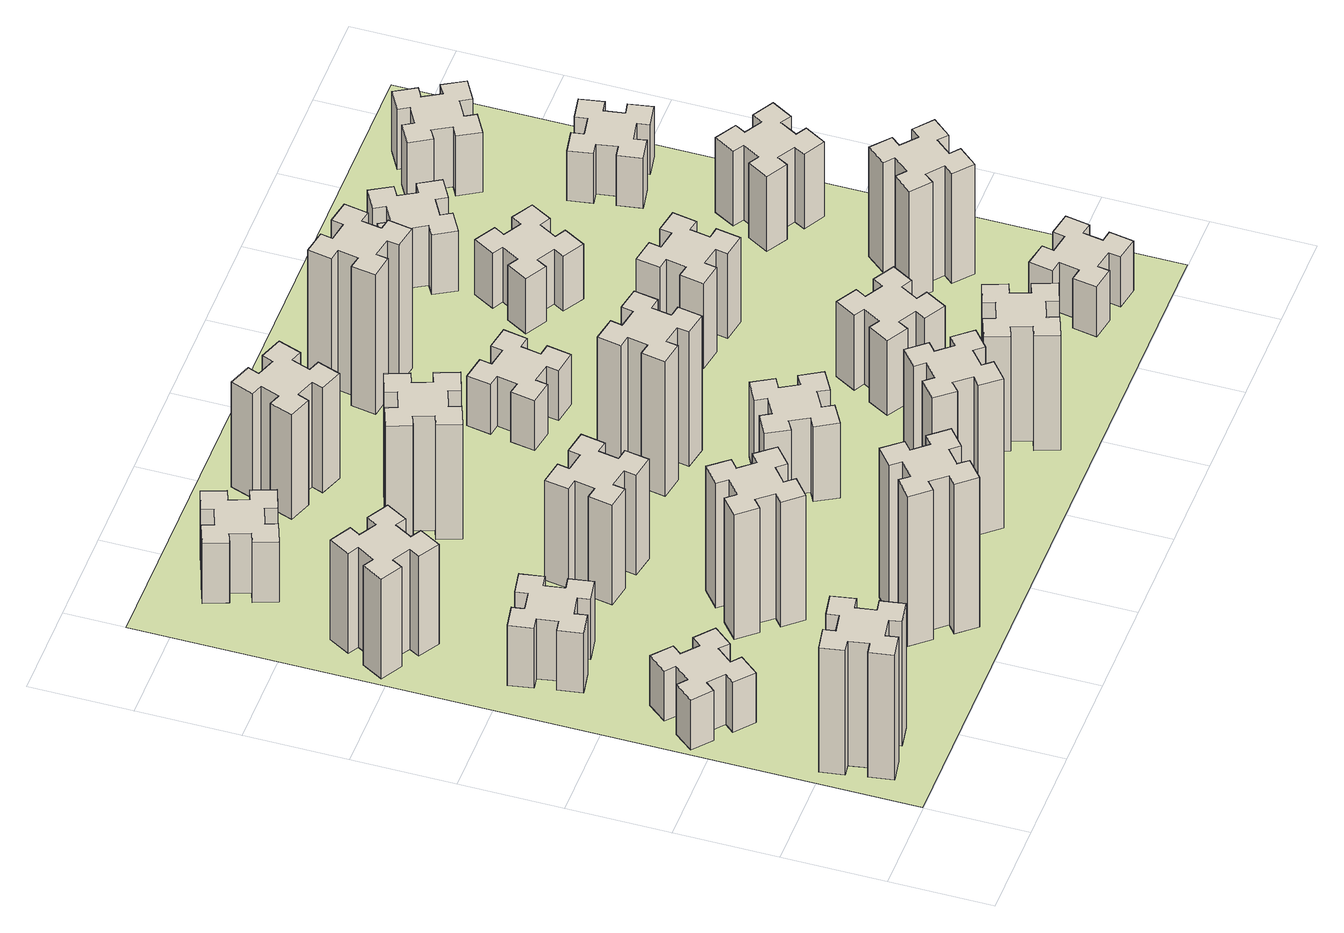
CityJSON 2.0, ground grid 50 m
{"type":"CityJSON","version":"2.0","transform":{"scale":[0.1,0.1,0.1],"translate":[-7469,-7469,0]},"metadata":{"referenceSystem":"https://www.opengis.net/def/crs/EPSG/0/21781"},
"CityObjects":{
"building1":{"type":"Building","attributes":{"class":"1000","function":"1000","usage":"1000","yearOfConstruction":2016,"roofType":"1000","measuredHeight":75,"storeysAboveGround":30,"storeysBelowGround":0},"geometry":[{"type":"Solid","lod":"1","boundaries":[[[[0,1,2,3,4,5,6,7,8,9,10,11,12,13,14,15,16,17,18,19]],[[17,16,20,21]],[[16,15,22,20]],[[15,14,23,22]],[[14,13,24,23]],[[13,12,25,24]],[[12,11,26,25]],[[11,10,27,26]],[[10,9,28,27]],[[9,8,29,28]],[[8,7,30,29]],[[7,6,31,30]],[[6,5,32,31]],[[5,4,33,32]],[[4,3,34,33]],[[3,2,35,34]],[[2,1,36,35]],[[1,0,37,36]],[[0,19,38,37]],[[19,18,39,38]],[[18,17,21,39]],[[24,25,26,27,28,29,30,31,32,33,34,35,36,37,38,39,21,20,22,23]]]]}]},
"building2":{"type":"Building","attributes":{"class":"1000","function":"1000","usage":"1000","yearOfConstruction":2016,"roofType":"1000","measuredHeight":30,"storeysAboveGround":30,"storeysBelowGround":0},"geometry":[{"type":"Solid","lod":"1","boundaries":[[[[40,41,42,43,44,45,46,47,48,49,50,51,52,53,54,55,56,57,58,59]],[[57,56,60,61]],[[56,55,62,60]],[[55,54,63,62]],[[54,53,64,63]],[[53,52,65,64]],[[52,51,66,65]],[[51,50,67,66]],[[50,49,68,67]],[[49,48,69,68]],[[48,47,70,69]],[[47,46,71,70]],[[46,45,72,71]],[[45,44,73,72]],[[44,43,74,73]],[[43,42,75,74]],[[42,41,76,75]],[[41,40,77,76]],[[40,59,78,77]],[[59,58,79,78]],[[58,57,61,79]],[[64,65,66,67,68,69,70,71,72,73,74,75,76,77,78,79,61,60,62,63]]]]}]},
"building3":{"type":"Building","attributes":{"class":"1000","function":"1000","usage":"1000","yearOfConstruction":2016,"roofType":"1000","measuredHeight":36,"storeysAboveGround":30,"storeysBelowGround":0},"geometry":[{"type":"Solid","lod":"1","boundaries":[[[[80,81,82,83,84,85,86,87,88,89,90,91,92,93,94,95,96,97,98,99]],[[97,96,100,101]],[[96,95,102,100]],[[95,94,103,102]],[[94,93,104,103]],[[93,92,105,104]],[[92,91,106,105]],[[91,90,107,106]],[[90,89,108,107]],[[89,88,109,108]],[[88,87,110,109]],[[87,86,111,110]],[[86,85,112,111]],[[85,84,113,112]],[[84,83,114,113]],[[83,82,115,114]],[[82,81,116,115]],[[81,80,117,116]],[[80,99,118,117]],[[99,98,119,118]],[[98,97,101,119]],[[104,105,106,107,108,109,110,111,112,113,114,115,116,117,118,119,101,100,102,103]]]]}]},
"building4":{"type":"Building","attributes":{"class":"1000","function":"1000","usage":"1000","yearOfConstruction":2016,"roofType":"1000","measuredHeight":60,"storeysAboveGround":30,"storeysBelowGround":0},"geometry":[{"type":"Solid","lod":"1","boundaries":[[[[120,121,122,123,124,125,126,127,128,129,130,131,132,133,134,135,136,137,138,139]],[[137,136,140,141]],[[136,135,142,140]],[[135,134,143,142]],[[134,133,144,143]],[[133,132,145,144]],[[132,131,146,145]],[[131,130,147,146]],[[130,129,148,147]],[[129,128,149,148]],[[128,127,150,149]],[[127,126,151,150]],[[126,125,152,151]],[[125,124,153,152]],[[124,123,154,153]],[[123,122,155,154]],[[122,121,156,155]],[[121,120,157,156]],[[120,139,158,157]],[[139,138,159,158]],[[138,137,141,159]],[[144,145,146,147,148,149,150,151,152,153,154,155,156,157,158,159,141,140,142,143]]]]}]},
"building5":{"type":"Building","attributes":{"class":"1000","function":"1000","usage":"1000","yearOfConstruction":2016,"roofType":"1000","measuredHeight":90,"storeysAboveGround":30,"storeysBelowGround":0},"geometry":[{"type":"Solid","lod":"1","boundaries":[[[[160,161,162,163,164,165,166,167,168,169,170,171,172,173,174,175,176,177,178,179]],[[177,176,180,181]],[[176,175,182,180]],[[175,174,183,182]],[[174,173,184,183]],[[173,172,185,184]],[[172,171,186,185]],[[171,170,187,186]],[[170,169,188,187]],[[169,168,189,188]],[[168,167,190,189]],[[167,166,191,190]],[[166,165,192,191]],[[165,164,193,192]],[[164,163,194,193]],[[163,162,195,194]],[[162,161,196,195]],[[161,160,197,196]],[[160,179,198,197]],[[179,178,199,198]],[[178,177,181,199]],[[184,185,186,187,188,189,190,191,192,193,194,195,196,197,198,199,181,180,182,183]]]]}]},
"building6":{"type":"Building","attributes":{"class":"1000","function":"1000","usage":"1000","yearOfConstruction":2016,"roofType":"1000","measuredHeight":75,"storeysAboveGround":30,"storeysBelowGround":0},"geometry":[{"type":"Solid","lod":"1","boundaries":[[[[200,201,202,203,204,205,206,207,208,209,210,211,212,213,214,215,216,217,218,219]],[[217,216,220,221]],[[216,215,222,220]],[[215,214,223,222]],[[214,213,224,223]],[[213,212,225,224]],[[212,211,226,225]],[[211,210,227,226]],[[210,209,228,227]],[[209,208,229,228]],[[208,207,230,229]],[[207,206,231,230]],[[206,205,232,231]],[[205,204,233,232]],[[204,203,234,233]],[[203,202,235,234]],[[202,201,236,235]],[[201,200,237,236]],[[200,219,238,237]],[[219,218,239,238]],[[218,217,221,239]],[[224,225,226,227,228,229,230,231,232,233,234,235,236,237,238,239,221,220,222,223]]]]}]},
"building7":{"type":"Building","attributes":{"class":"1000","function":"1000","usage":"1000","yearOfConstruction":2016,"roofType":"1000","measuredHeight":36,"storeysAboveGround":30,"storeysBelowGround":0},"geometry":[{"type":"Solid","lod":"1","boundaries":[[[[240,241,242,243,244,245,246,247,248,249,250,251,252,253,254,255,256,257,258,259]],[[257,256,260,261]],[[256,255,262,260]],[[255,254,263,262]],[[254,253,264,263]],[[253,252,265,264]],[[252,251,266,265]],[[251,250,267,266]],[[250,249,268,267]],[[249,248,269,268]],[[248,247,270,269]],[[247,246,271,270]],[[246,245,272,271]],[[245,244,273,272]],[[244,243,274,273]],[[243,242,275,274]],[[242,241,276,275]],[[241,240,277,276]],[[240,259,278,277]],[[259,258,279,278]],[[258,257,261,279]],[[264,265,266,267,268,269,270,271,272,273,274,275,276,277,278,279,261,260,262,263]]]]}]},
"building8":{"type":"Building","attributes":{"class":"1000","function":"1000","usage":"1000","yearOfConstruction":2016,"roofType":"1000","measuredHeight":60,"storeysAboveGround":30,"storeysBelowGround":0},"geometry":[{"type":"Solid","lod":"1","boundaries":[[[[280,281,282,283,284,285,286,287,288,289,290,291,292,293,294,295,296,297,298,299]],[[297,296,300,301]],[[296,295,302,300]],[[295,294,303,302]],[[294,293,304,303]],[[293,292,305,304]],[[292,291,306,305]],[[291,290,307,306]],[[290,289,308,307]],[[289,288,309,308]],[[288,287,310,309]],[[287,286,311,310]],[[286,285,312,311]],[[285,284,313,312]],[[284,283,314,313]],[[283,282,315,314]],[[282,281,316,315]],[[281,280,317,316]],[[280,299,318,317]],[[299,298,319,318]],[[298,297,301,319]],[[304,305,306,307,308,309,310,311,312,313,314,315,316,317,318,319,301,300,302,303]]]]}]},
"building9":{"type":"Building","attributes":{"class":"1000","function":"1000","usage":"1000","yearOfConstruction":2016,"roofType":"1000","measuredHeight":69,"storeysAboveGround":30,"storeysBelowGround":0},"geometry":[{"type":"Solid","lod":"1","boundaries":[[[[320,321,322,323,324,325,326,327,328,329,330,331,332,333,334,335,336,337,338,339]],[[337,336,340,341]],[[336,335,342,340]],[[335,334,343,342]],[[334,333,344,343]],[[333,332,345,344]],[[332,331,346,345]],[[331,330,347,346]],[[330,329,348,347]],[[329,328,349,348]],[[328,327,350,349]],[[327,326,351,350]],[[326,325,352,351]],[[325,324,353,352]],[[324,323,354,353]],[[323,322,355,354]],[[322,321,356,355]],[[321,320,357,356]],[[320,339,358,357]],[[339,338,359,358]],[[338,337,341,359]],[[344,345,346,347,348,349,350,351,352,353,354,355,356,357,358,359,341,340,342,343]]]]}]},
"building10":{"type":"Building","attributes":{"class":"1000","function":"1000","usage":"1000","yearOfConstruction":2016,"roofType":"1000","measuredHeight":90,"storeysAboveGround":30,"storeysBelowGround":0},"geometry":[{"type":"Solid","lod":"1","boundaries":[[[[360,361,362,363,364,365,366,367,368,369,370,371,372,373,374,375,376,377,378,379]],[[377,376,380,381]],[[376,375,382,380]],[[375,374,383,382]],[[374,373,384,383]],[[373,372,385,384]],[[372,371,386,385]],[[371,370,387,386]],[[370,369,388,387]],[[369,368,389,388]],[[368,367,390,389]],[[367,366,391,390]],[[366,365,392,391]],[[365,364,393,392]],[[364,363,394,393]],[[363,362,395,394]],[[362,361,396,395]],[[361,360,397,396]],[[360,379,398,397]],[[379,378,399,398]],[[378,377,381,399]],[[384,385,386,387,388,389,390,391,392,393,394,395,396,397,398,399,381,380,382,383]]]]}]},
"building11":{"type":"Building","attributes":{"class":"1000","function":"1000","usage":"1000","yearOfConstruction":2016,"roofType":"1000","measuredHeight":63,"storeysAboveGround":30,"storeysBelowGround":0},"geometry":[{"type":"Solid","lod":"1","boundaries":[[[[400,401,402,403,404,405,406,407,408,409,410,411,412,413,414,415,416,417,418,419]],[[417,416,420,421]],[[416,415,422,420]],[[415,414,423,422]],[[414,413,424,423]],[[413,412,425,424]],[[412,411,426,425]],[[411,410,427,426]],[[410,409,428,427]],[[409,408,429,428]],[[408,407,430,429]],[[407,406,431,430]],[[406,405,432,431]],[[405,404,433,432]],[[404,403,434,433]],[[403,402,435,434]],[[402,401,436,435]],[[401,400,437,436]],[[400,419,438,437]],[[419,418,439,438]],[[418,417,421,439]],[[424,425,426,427,428,429,430,431,432,433,434,435,436,437,438,439,421,420,422,423]]]]}]},
"building12":{"type":"Building","attributes":{"class":"1000","function":"1000","usage":"1000","yearOfConstruction":2016,"roofType":"1000","measuredHeight":45,"storeysAboveGround":30,"storeysBelowGround":0},"geometry":[{"type":"Solid","lod":"1","boundaries":[[[[440,441,442,443,444,445,446,447,448,449,450,451,452,453,454,455,456,457,458,459]],[[457,456,460,461]],[[456,455,462,460]],[[455,454,463,462]],[[454,453,464,463]],[[453,452,465,464]],[[452,451,466,465]],[[451,450,467,466]],[[450,449,468,467]],[[449,448,469,468]],[[448,447,470,469]],[[447,446,471,470]],[[446,445,472,471]],[[445,444,473,472]],[[444,443,474,473]],[[443,442,475,474]],[[442,441,476,475]],[[441,440,477,476]],[[440,459,478,477]],[[459,458,479,478]],[[458,457,461,479]],[[464,465,466,467,468,469,470,471,472,473,474,475,476,477,478,479,461,460,462,463]]]]}]},
"building13":{"type":"Building","attributes":{"class":"1000","function":"1000","usage":"1000","yearOfConstruction":2016,"roofType":"1000","measuredHeight":81,"storeysAboveGround":30,"storeysBelowGround":0},"geometry":[{"type":"Solid","lod":"1","boundaries":[[[[480,481,482,483,484,485,486,487,488,489,490,491,492,493,494,495,496,497,498,499]],[[497,496,500,501]],[[496,495,502,500]],[[495,494,503,502]],[[494,493,504,503]],[[493,492,505,504]],[[492,491,506,505]],[[491,490,507,506]],[[490,489,508,507]],[[489,488,509,508]],[[488,487,510,509]],[[487,486,511,510]],[[486,485,512,511]],[[485,484,513,512]],[[484,483,514,513]],[[483,482,515,514]],[[482,481,516,515]],[[481,480,517,516]],[[480,499,518,517]],[[499,498,519,518]],[[498,497,501,519]],[[504,505,506,507,508,509,510,511,512,513,514,515,516,517,518,519,501,500,502,503]]]]}]},
"building14":{"type":"Building","attributes":{"class":"1000","function":"1000","usage":"1000","yearOfConstruction":2016,"roofType":"1000","measuredHeight":30,"storeysAboveGround":30,"storeysBelowGround":0},"geometry":[{"type":"Solid","lod":"1","boundaries":[[[[520,521,522,523,524,525,526,527,528,529,530,531,532,533,534,535,536,537,538,539]],[[537,536,540,541]],[[536,535,542,540]],[[535,534,543,542]],[[534,533,544,543]],[[533,532,545,544]],[[532,531,546,545]],[[531,530,547,546]],[[530,529,548,547]],[[529,528,549,548]],[[528,527,550,549]],[[527,526,551,550]],[[526,525,552,551]],[[525,524,553,552]],[[524,523,554,553]],[[523,522,555,554]],[[522,521,556,555]],[[521,520,557,556]],[[520,539,558,557]],[[539,538,559,558]],[[538,537,541,559]],[[544,545,546,547,548,549,550,551,552,553,554,555,556,557,558,559,541,540,542,543]]]]}]},
"building15":{"type":"Building","attributes":{"class":"1000","function":"1000","usage":"1000","yearOfConstruction":2016,"roofType":"1000","measuredHeight":69,"storeysAboveGround":30,"storeysBelowGround":0},"geometry":[{"type":"Solid","lod":"1","boundaries":[[[[560,561,562,563,564,565,566,567,568,569,570,571,572,573,574,575,576,577,578,579]],[[577,576,580,581]],[[576,575,582,580]],[[575,574,583,582]],[[574,573,584,583]],[[573,572,585,584]],[[572,571,586,585]],[[571,570,587,586]],[[570,569,588,587]],[[569,568,589,588]],[[568,567,590,589]],[[567,566,591,590]],[[566,565,592,591]],[[565,564,593,592]],[[564,563,594,593]],[[563,562,595,594]],[[562,561,596,595]],[[561,560,597,596]],[[560,579,598,597]],[[579,578,599,598]],[[578,577,581,599]],[[584,585,586,587,588,589,590,591,592,593,594,595,596,597,598,599,581,580,582,583]]]]}]},
"building16":{"type":"Building","attributes":{"class":"1000","function":"1000","usage":"1000","yearOfConstruction":2016,"roofType":"1000","measuredHeight":84,"storeysAboveGround":30,"storeysBelowGround":0},"geometry":[{"type":"Solid","lod":"1","boundaries":[[[[600,601,602,603,604,605,606,607,608,609,610,611,612,613,614,615,616,617,618,619]],[[617,616,620,621]],[[616,615,622,620]],[[615,614,623,622]],[[614,613,624,623]],[[613,612,625,624]],[[612,611,626,625]],[[611,610,627,626]],[[610,609,628,627]],[[609,608,629,628]],[[608,607,630,629]],[[607,606,631,630]],[[606,605,632,631]],[[605,604,633,632]],[[604,603,634,633]],[[603,602,635,634]],[[602,601,636,635]],[[601,600,637,636]],[[600,619,638,637]],[[619,618,639,638]],[[618,617,621,639]],[[624,625,626,627,628,629,630,631,632,633,634,635,636,637,638,639,621,620,622,623]]]]}]},
"building17":{"type":"Building","attributes":{"class":"1000","function":"1000","usage":"1000","yearOfConstruction":2016,"roofType":"1000","measuredHeight":45,"storeysAboveGround":30,"storeysBelowGround":0},"geometry":[{"type":"Solid","lod":"1","boundaries":[[[[640,641,642,643,644,645,646,647,648,649,650,651,652,653,654,655,656,657,658,659]],[[657,656,660,661]],[[656,655,662,660]],[[655,654,663,662]],[[654,653,664,663]],[[653,652,665,664]],[[652,651,666,665]],[[651,650,667,666]],[[650,649,668,667]],[[649,648,669,668]],[[648,647,670,669]],[[647,646,671,670]],[[646,645,672,671]],[[645,644,673,672]],[[644,643,674,673]],[[643,642,675,674]],[[642,641,676,675]],[[641,640,677,676]],[[640,659,678,677]],[[659,658,679,678]],[[658,657,661,679]],[[664,665,666,667,668,669,670,671,672,673,674,675,676,677,678,679,661,660,662,663]]]]}]},
"building18":{"type":"Building","attributes":{"class":"1000","function":"1000","usage":"1000","yearOfConstruction":2016,"roofType":"1000","measuredHeight":51,"storeysAboveGround":30,"storeysBelowGround":0},"geometry":[{"type":"Solid","lod":"1","boundaries":[[[[680,681,682,683,684,685,686,687,688,689,690,691,692,693,694,695,696,697,698,699]],[[697,696,700,701]],[[696,695,702,700]],[[695,694,703,702]],[[694,693,704,703]],[[693,692,705,704]],[[692,691,706,705]],[[691,690,707,706]],[[690,689,708,707]],[[689,688,709,708]],[[688,687,710,709]],[[687,686,711,710]],[[686,685,712,711]],[[685,684,713,712]],[[684,683,714,713]],[[683,682,715,714]],[[682,681,716,715]],[[681,680,717,716]],[[680,699,718,717]],[[699,698,719,718]],[[698,697,701,719]],[[704,705,706,707,708,709,710,711,712,713,714,715,716,717,718,719,701,700,702,703]]]]}]},
"building19":{"type":"Building","attributes":{"class":"1000","function":"1000","usage":"1000","yearOfConstruction":2016,"roofType":"1000","measuredHeight":33,"storeysAboveGround":30,"storeysBelowGround":0},"geometry":[{"type":"Solid","lod":"1","boundaries":[[[[720,721,722,723,724,725,726,727,728,729,730,731,732,733,734,735,736,737,738,739]],[[737,736,740,741]],[[736,735,742,740]],[[735,734,743,742]],[[734,733,744,743]],[[733,732,745,744]],[[732,731,746,745]],[[731,730,747,746]],[[730,729,748,747]],[[729,728,749,748]],[[728,727,750,749]],[[727,726,751,750]],[[726,725,752,751]],[[725,724,753,752]],[[724,723,754,753]],[[723,722,755,754]],[[722,721,756,755]],[[721,720,757,756]],[[720,739,758,757]],[[739,738,759,758]],[[738,737,741,759]],[[744,745,746,747,748,749,750,751,752,753,754,755,756,757,758,759,741,740,742,743]]]]}]},
"building20":{"type":"Building","attributes":{"class":"1000","function":"1000","usage":"1000","yearOfConstruction":2016,"roofType":"1000","measuredHeight":30,"storeysAboveGround":30,"storeysBelowGround":0},"geometry":[{"type":"Solid","lod":"1","boundaries":[[[[760,761,762,763,764,765,766,767,768,769,770,771,772,773,774,775,776,777,778,779]],[[777,776,780,781]],[[776,775,782,780]],[[775,774,783,782]],[[774,773,784,783]],[[773,772,785,784]],[[772,771,786,785]],[[771,770,787,786]],[[770,769,788,787]],[[769,768,789,788]],[[768,767,790,789]],[[767,766,791,790]],[[766,765,792,791]],[[765,764,793,792]],[[764,763,794,793]],[[763,762,795,794]],[[762,761,796,795]],[[761,760,797,796]],[[760,779,798,797]],[[779,778,799,798]],[[778,777,781,799]],[[784,785,786,787,788,789,790,791,792,793,794,795,796,797,798,799,781,780,782,783]]]]}]},
"building21":{"type":"Building","attributes":{"class":"1000","function":"1000","usage":"1000","yearOfConstruction":2016,"roofType":"1000","measuredHeight":36,"storeysAboveGround":30,"storeysBelowGround":0},"geometry":[{"type":"Solid","lod":"1","boundaries":[[[[800,801,802,803,804,805,806,807,808,809,810,811,812,813,814,815,816,817,818,819]],[[817,816,820,821]],[[816,815,822,820]],[[815,814,823,822]],[[814,813,824,823]],[[813,812,825,824]],[[812,811,826,825]],[[811,810,827,826]],[[810,809,828,827]],[[809,808,829,828]],[[808,807,830,829]],[[807,806,831,830]],[[806,805,832,831]],[[805,804,833,832]],[[804,803,834,833]],[[803,802,835,834]],[[802,801,836,835]],[[801,800,837,836]],[[800,819,838,837]],[[819,818,839,838]],[[818,817,821,839]],[[824,825,826,827,828,829,830,831,832,833,834,835,836,837,838,839,821,820,822,823]]]]}]},
"building22":{"type":"Building","attributes":{"class":"1000","function":"1000","usage":"1000","yearOfConstruction":2016,"roofType":"1000","measuredHeight":66,"storeysAboveGround":30,"storeysBelowGround":0},"geometry":[{"type":"Solid","lod":"1","boundaries":[[[[840,841,842,843,844,845,846,847,848,849,850,851,852,853,854,855,856,857,858,859]],[[857,856,860,861]],[[856,855,862,860]],[[855,854,863,862]],[[854,853,864,863]],[[853,852,865,864]],[[852,851,866,865]],[[851,850,867,866]],[[850,849,868,867]],[[849,848,869,868]],[[848,847,870,869]],[[847,846,871,870]],[[846,845,872,871]],[[845,844,873,872]],[[844,843,874,873]],[[843,842,875,874]],[[842,841,876,875]],[[841,840,877,876]],[[840,859,878,877]],[[859,858,879,878]],[[858,857,861,879]],[[864,865,866,867,868,869,870,871,872,873,874,875,876,877,878,879,861,860,862,863]]]]}]},
"building23":{"type":"Building","attributes":{"class":"1000","function":"1000","usage":"1000","yearOfConstruction":2016,"roofType":"1000","measuredHeight":45,"storeysAboveGround":30,"storeysBelowGround":0},"geometry":[{"type":"Solid","lod":"1","boundaries":[[[[880,881,882,883,884,885,886,887,888,889,890,891,892,893,894,895,896,897,898,899]],[[897,896,900,901]],[[896,895,902,900]],[[895,894,903,902]],[[894,893,904,903]],[[893,892,905,904]],[[892,891,906,905]],[[891,890,907,906]],[[890,889,908,907]],[[889,888,909,908]],[[888,887,910,909]],[[887,886,911,910]],[[886,885,912,911]],[[885,884,913,912]],[[884,883,914,913]],[[883,882,915,914]],[[882,881,916,915]],[[881,880,917,916]],[[880,899,918,917]],[[899,898,919,918]],[[898,897,901,919]],[[904,905,906,907,908,909,910,911,912,913,914,915,916,917,918,919,901,900,902,903]]]]}]},
"building24":{"type":"Building","attributes":{"class":"1000","function":"1000","usage":"1000","yearOfConstruction":2016,"roofType":"1000","measuredHeight":30,"storeysAboveGround":30,"storeysBelowGround":0},"geometry":[{"type":"Solid","lod":"1","boundaries":[[[[920,921,922,923,924,925,926,927,928,929,930,931,932,933,934,935,936,937,938,939]],[[937,936,940,941]],[[936,935,942,940]],[[935,934,943,942]],[[934,933,944,943]],[[933,932,945,944]],[[932,931,946,945]],[[931,930,947,946]],[[930,929,948,947]],[[929,928,949,948]],[[928,927,950,949]],[[927,926,951,950]],[[926,925,952,951]],[[925,924,953,952]],[[924,923,954,953]],[[923,922,955,954]],[[922,921,956,955]],[[921,920,957,956]],[[920,939,958,957]],[[939,938,959,958]],[[938,937,941,959]],[[944,945,946,947,948,949,950,951,952,953,954,955,956,957,958,959,941,940,942,943]]]]}]},
"building25":{"type":"Building","attributes":{"class":"1000","function":"1000","usage":"1000","yearOfConstruction":2016,"roofType":"1000","measuredHeight":36,"storeysAboveGround":30,"storeysBelowGround":0},"geometry":[{"type":"Solid","lod":"1","boundaries":[[[[960,961,962,963,964,965,966,967,968,969,970,971,972,973,974,975,976,977,978,979]],[[977,976,980,981]],[[976,975,982,980]],[[975,974,983,982]],[[974,973,984,983]],[[973,972,985,984]],[[972,971,986,985]],[[971,970,987,986]],[[970,969,988,987]],[[969,968,989,988]],[[968,967,990,989]],[[967,966,991,990]],[[966,965,992,991]],[[965,964,993,992]],[[964,963,994,993]],[[963,962,995,994]],[[962,961,996,995]],[[961,960,997,996]],[[960,979,998,997]],[[979,978,999,998]],[[978,977,981,999]],[[984,985,986,987,988,989,990,991,992,993,994,995,996,997,998,999,981,980,982,983]]]]}]},
"landuse1":{"type":"LandUse","attributes":{"name":"plot1","function":"1010"},"geometry":[{"type":"MultiSurface","lod":"1","boundaries":[[[1000,1001,1002,1003]]]}]}
},
"vertices":[
[305,492,0],[207,475,0],[197,534,0],[78,513,0],[99,395,0],[158,405,0],[176,307,0],[117,297,0],[137,178,0],[256,199,0],[245,258,0],[344,276,0],[354,217,0],[472,237,0],[451,356,0],[392,345,0],[375,444,0],[434,454,0],[413,572,0],[295,551,0],[375,444,750],[434,454,750],[392,345,750],[451,356,750],[472,237,750],[354,217,750],[344,276,750],[245,258,750],[256,199,750],[137,178,750],[117,297,750],[176,307,750],[158,405,750],[99,395,750],[78,513,750],[197,534,750],[207,475,750],[305,492,750],[295,551,750],[413,572,750],
[223,1224,0],[159,1148,0],[113,1186,0],[36,1094,0],[128,1017,0],[166,1063,0],[243,999,0],[204,953,0],[296,876,0],[373,968,0],[327,1006,0],[392,1083,0],[438,1044,0],[515,1136,0],[423,1213,0],[384,1167,0],[308,1232,0],[346,1278,0],[254,1355,0],[177,1263,0],[308,1232,300],[346,1278,300],[384,1167,300],[423,1213,300],[515,1136,300],[438,1044,300],[392,1083,300],[327,1006,300],[373,968,300],[296,876,300],[204,953,300],[243,999,300],[166,1063,300],[128,1017,300],[36,1094,300],[113,1186,300],[159,1148,300],[223,1224,300],[177,1263,300],[254,1355,300],
[258,1885,0],[276,1787,0],[217,1777,0],[237,1658,0],[356,1679,0],[345,1738,0],[444,1756,0],[454,1697,0],[572,1717,0],[551,1836,0],[492,1825,0],[475,1924,0],[534,1934,0],[513,2052,0],[395,2031,0],[405,1972,0],[307,1955,0],[297,2014,0],[178,1993,0],[199,1875,0],[307,1955,360],[297,2014,360],[405,1972,360],[395,2031,360],[513,2052,360],[534,1934,360],[475,1924,360],[492,1825,360],[551,1836,360],[572,1717,360],[454,1697,360],[444,1756,360],[345,1738,360],[356,1679,360],[237,1658,360],[217,1777,360],[276,1787,360],[258,1885,360],[199,1875,360],[178,1993,360],
[177,2525,0],[264,2475,0],[234,2423,0],[338,2363,0],[398,2467,0],[346,2497,0],[396,2584,0],[448,2554,0],[508,2658,0],[404,2718,0],[374,2666,0],[287,2716,0],[317,2768,0],[213,2828,0],[153,2724,0],[205,2694,0],[155,2607,0],[103,2637,0],[43,2533,0],[147,2473,0],[155,2607,600],[103,2637,600],[205,2694,600],[153,2724,600],[213,2828,600],[317,2768,600],[287,2716,600],[374,2666,600],[404,2718,600],[508,2658,600],[448,2554,600],[396,2584,600],[346,2497,600],[398,2467,600],[338,2363,600],[234,2423,600],[264,2475,600],[177,2525,600],[147,2473,600],[43,2533,600],
[1099,343,0],[1163,266,0],[1117,228,0],[1194,136,0],[1286,213,0],[1248,259,0],[1324,323,0],[1363,277,0],[1455,354,0],[1378,446,0],[1332,408,0],[1267,484,0],[1313,523,0],[1236,615,0],[1144,538,0],[1183,492,0],[1106,427,0],[1068,473,0],[976,396,0],[1053,304,0],[1106,427,900],[1068,473,900],[1183,492,900],[1144,538,900],[1236,615,900],[1313,523,900],[1267,484,900],[1332,408,900],[1378,446,900],[1455,354,900],[1363,277,900],[1324,323,900],[1248,259,900],[1286,213,900],[1194,136,900],[1117,228,900],[1163,266,900],[1099,343,900],[1053,304,900],[976,396,900],
[1132,1148,0],[1067,1224,0],[1113,1263,0],[1036,1355,0],[944,1278,0],[983,1232,0],[906,1167,0],[868,1213,0],[776,1136,0],[853,1044,0],[899,1083,0],[963,1006,0],[917,968,0],[994,876,0],[1086,953,0],[1048,999,0],[1124,1063,0],[1163,1017,0],[1255,1094,0],[1178,1186,0],[1124,1063,750],[1163,1017,750],[1048,999,750],[1086,953,750],[994,876,750],[917,968,750],[963,1006,750],[899,1083,750],[853,1044,750],[776,1136,750],[868,1213,750],[906,1167,750],[983,1232,750],[944,1278,750],[1036,1355,750],[1113,1263,750],[1067,1224,750],[1132,1148,750],[1178,1186,750],[1255,1094,750],
[485,3456,0],[391,3422,0],[370,3478,0],[257,3437,0],[299,3324,0],[355,3345,0],[389,3251,0],[333,3230,0],[374,3117,0],[487,3159,0],[466,3215,0],[560,3249,0],[580,3193,0],[693,3234,0],[652,3347,0],[596,3326,0],[562,3420,0],[618,3440,0],[577,3553,0],[464,3512,0],[562,3420,360],[618,3440,360],[596,3326,360],[652,3347,360],[693,3234,360],[580,3193,360],[560,3249,360],[466,3215,360],[487,3159,360],[374,3117,360],[333,3230,360],[389,3251,360],[355,3345,360],[299,3324,360],[257,3437,360],[370,3478,360],[391,3422,360],[485,3456,360],[464,3512,360],[577,3553,360],
[1084,1955,0],[985,1972,0],[996,2031,0],[877,2052,0],[857,1934,0],[916,1924,0],[898,1825,0],[839,1836,0],[818,1717,0],[937,1697,0],[947,1756,0],[1045,1738,0],[1035,1679,0],[1153,1658,0],[1174,1777,0],[1115,1787,0],[1132,1885,0],[1191,1875,0],[1212,1993,0],[1094,2014,0],[1132,1885,600],[1191,1875,600],[1115,1787,600],[1174,1777,600],[1153,1658,600],[1035,1679,600],[1045,1738,600],[947,1756,600],[937,1697,600],[818,1717,600],[839,1836,600],[898,1825,600],[916,1924,600],[857,1934,600],[877,2052,600],[996,2031,600],[985,1972,600],[1084,1955,600],[1094,2014,600],[1212,1993,600],
[995,2705,0],[1029,2611,0],[973,2590,0],[1014,2477,0],[1127,2519,0],[1106,2575,0],[1200,2609,0],[1220,2553,0],[1333,2594,0],[1292,2707,0],[1236,2686,0],[1202,2780,0],[1258,2800,0],[1217,2913,0],[1104,2872,0],[1125,2816,0],[1031,2782,0],[1010,2838,0],[897,2797,0],[939,2684,0],[1031,2782,690],[1010,2838,690],[1125,2816,690],[1104,2872,690],[1217,2913,690],[1258,2800,690],[1202,2780,690],[1236,2686,690],[1292,2707,690],[1333,2594,690],[1220,2553,690],[1200,2609,690],[1106,2575,690],[1127,2519,690],[1014,2477,690],[973,2590,690],[1029,2611,690],[995,2705,690],[939,2684,690],[897,2797,690],
[1823,592,0],[1746,527,0],[1708,573,0],[1616,496,0],[1693,404,0],[1739,443,0],[1803,366,0],[1757,328,0],[1834,236,0],[1926,313,0],[1888,359,0],[1964,423,0],[2003,377,0],[2095,454,0],[2018,546,0],[1972,508,0],[1907,584,0],[1953,623,0],[1876,715,0],[1784,638,0],[1907,584,900],[1953,623,900],[1972,508,900],[2018,546,900],[2095,454,900],[2003,377,900],[1964,423,900],[1888,359,900],[1926,313,900],[1834,236,900],[1757,328,900],[1803,366,900],[1739,443,900],[1693,404,900],[1616,496,900],[1708,573,900],[1746,527,900],[1823,592,900],[1784,638,900],[1876,715,900],
[1031,3249,0],[1125,3215,0],[1104,3159,0],[1217,3117,0],[1258,3230,0],[1202,3251,0],[1236,3345,0],[1292,3324,0],[1333,3437,0],[1220,3478,0],[1200,3422,0],[1106,3456,0],[1127,3512,0],[1014,3553,0],[973,3440,0],[1029,3420,0],[995,3326,0],[939,3347,0],[897,3234,0],[1010,3193,0],[995,3326,630],[939,3347,630],[1029,3420,630],[973,3440,630],[1014,3553,630],[1127,3512,630],[1106,3456,630],[1200,3422,630],[1220,3478,630],[1333,3437,630],[1292,3324,630],[1236,3345,630],[1202,3251,630],[1258,3230,630],[1217,3117,630],[1104,3159,630],[1125,3215,630],[1031,3249,630],[1010,3193,630],[897,3234,630],
[1735,1204,0],[1785,1117,0],[1733,1087,0],[1793,983,0],[1897,1043,0],[1867,1095,0],[1954,1145,0],[1984,1093,0],[2088,1153,0],[2028,1257,0],[1976,1227,0],[1926,1314,0],[1978,1344,0],[1918,1448,0],[1814,1388,0],[1844,1336,0],[1757,1286,0],[1727,1338,0],[1623,1278,0],[1683,1174,0],[1757,1286,450],[1727,1338,450],[1844,1336,450],[1814,1388,450],[1918,1448,450],[1978,1344,450],[1926,1314,450],[1976,1227,450],[2028,1257,450],[2088,1153,450],[1984,1093,450],[1954,1145,450],[1867,1095,450],[1897,1043,450],[1793,983,450],[1733,1087,450],[1785,1117,450],[1735,1204,450],[1683,1174,450],[1623,1278,450],
[1656,1924,0],[1638,1825,0],[1579,1836,0],[1558,1717,0],[1677,1697,0],[1687,1756,0],[1785,1738,0],[1775,1679,0],[1893,1658,0],[1914,1777,0],[1855,1787,0],[1872,1885,0],[1931,1875,0],[1952,1993,0],[1834,2014,0],[1824,1955,0],[1725,1972,0],[1736,2031,0],[1617,2052,0],[1597,1934,0],[1725,1972,810],[1736,2031,810],[1824,1955,810],[1834,2014,810],[1952,1993,810],[1931,1875,810],[1872,1885,810],[1855,1787,810],[1914,1777,810],[1893,1658,810],[1775,1679,810],[1785,1738,810],[1687,1756,810],[1677,1697,810],[1558,1717,810],[1579,1836,810],[1638,1825,810],[1656,1924,810],[1597,1934,810],[1617,2052,810],
[1787,2396,0],[1885,2378,0],[1875,2319,0],[1993,2298,0],[2014,2417,0],[1955,2427,0],[1972,2525,0],[2031,2515,0],[2052,2633,0],[1934,2654,0],[1924,2595,0],[1825,2612,0],[1836,2671,0],[1717,2692,0],[1697,2574,0],[1756,2564,0],[1738,2465,0],[1679,2476,0],[1658,2357,0],[1777,2337,0],[1738,2465,300],[1679,2476,300],[1756,2564,300],[1697,2574,300],[1717,2692,300],[1836,2671,300],[1825,2612,300],[1924,2595,300],[1934,2654,300],[2052,2633,300],[2031,2515,300],[1972,2525,300],[1955,2427,300],[2014,2417,300],[1993,2298,300],[1875,2319,300],[1885,2378,300],[1787,2396,300],[1777,2337,300],[1658,2357,300],
[2616,366,0],[2582,460,0],[2638,480,0],[2597,593,0],[2484,552,0],[2505,496,0],[2411,462,0],[2390,518,0],[2277,477,0],[2319,364,0],[2375,385,0],[2409,291,0],[2353,270,0],[2394,157,0],[2507,199,0],[2486,255,0],[2580,289,0],[2600,233,0],[2713,274,0],[2672,387,0],[2580,289,690],[2600,233,690],[2486,255,690],[2507,199,690],[2394,157,690],[2353,270,690],[2409,291,690],[2375,385,690],[2319,364,690],[2277,477,690],[2390,518,690],[2411,462,690],[2505,496,690],[2484,552,690],[2597,593,690],[2638,480,690],[2582,460,690],[2616,366,690],[2672,387,690],[2713,274,690],
[1955,3167,0],[1972,3265,0],[2031,3255,0],[2052,3373,0],[1934,3394,0],[1924,3335,0],[1825,3352,0],[1836,3411,0],[1717,3432,0],[1697,3314,0],[1756,3304,0],[1738,3205,0],[1679,3216,0],[1658,3097,0],[1777,3077,0],[1787,3136,0],[1885,3118,0],[1875,3059,0],[1993,3038,0],[2014,3157,0],[1885,3118,840],[1875,3059,840],[1787,3136,840],[1777,3077,840],[1658,3097,840],[1679,3216,840],[1738,3205,840],[1756,3304,840],[1697,3314,840],[1717,3432,840],[1836,3411,840],[1825,3352,840],[1924,3335,840],[1934,3394,840],[2052,3373,840],[2031,3255,840],[1972,3265,840],[1955,3167,840],[2014,3157,840],[1993,3038,840],
[2525,1114,0],[2475,1027,0],[2423,1057,0],[2363,953,0],[2467,893,0],[2497,945,0],[2584,895,0],[2554,843,0],[2658,783,0],[2718,887,0],[2666,917,0],[2716,1004,0],[2768,974,0],[2828,1078,0],[2724,1138,0],[2694,1086,0],[2607,1136,0],[2637,1188,0],[2533,1248,0],[2473,1144,0],[2607,1136,450],[2637,1188,450],[2694,1086,450],[2724,1138,450],[2828,1078,450],[2768,974,450],[2716,1004,450],[2666,917,450],[2718,887,450],[2658,783,450],[2554,843,450],[2584,895,450],[2497,945,450],[2467,893,450],[2363,953,450],[2423,1057,450],[2475,1027,450],[2525,1114,450],[2473,1144,450],[2533,1248,450],
[2695,1887,0],[2712,1985,0],[2771,1975,0],[2792,2093,0],[2674,2114,0],[2664,2055,0],[2565,2072,0],[2576,2131,0],[2457,2152,0],[2437,2034,0],[2496,2024,0],[2478,1925,0],[2419,1936,0],[2398,1817,0],[2517,1797,0],[2527,1856,0],[2625,1838,0],[2615,1779,0],[2733,1758,0],[2754,1877,0],[2625,1838,510],[2615,1779,510],[2527,1856,510],[2517,1797,510],[2398,1817,510],[2419,1936,510],[2478,1925,510],[2496,2024,510],[2437,2034,510],[2457,2152,510],[2576,2131,510],[2565,2072,510],[2664,2055,510],[2674,2114,510],[2792,2093,510],[2771,1975,510],[2712,1985,510],[2695,1887,510],[2754,1877,510],[2733,1758,510],
[2525,2794,0],[2475,2707,0],[2423,2737,0],[2363,2633,0],[2467,2573,0],[2497,2625,0],[2584,2575,0],[2554,2523,0],[2658,2463,0],[2718,2567,0],[2666,2597,0],[2716,2684,0],[2768,2654,0],[2828,2758,0],[2724,2818,0],[2694,2766,0],[2607,2816,0],[2637,2868,0],[2533,2928,0],[2473,2824,0],[2607,2816,330],[2637,2868,330],[2694,2766,330],[2724,2818,330],[2828,2758,330],[2768,2654,330],[2716,2684,330],[2666,2597,330],[2718,2567,330],[2658,2463,330],[2554,2523,330],[2584,2575,330],[2497,2625,330],[2467,2573,330],[2363,2633,330],[2423,2737,330],[2475,2707,330],[2525,2794,330],[2473,2824,330],[2533,2928,330],
[3267,276,0],[3365,258,0],[3355,199,0],[3473,178,0],[3494,297,0],[3435,307,0],[3452,405,0],[3511,395,0],[3532,513,0],[3414,534,0],[3404,475,0],[3305,492,0],[3316,551,0],[3197,572,0],[3177,454,0],[3236,444,0],[3218,345,0],[3159,356,0],[3138,237,0],[3257,217,0],[3218,345,300],[3159,356,300],[3236,444,300],[3177,454,300],[3197,572,300],[3316,551,300],[3305,492,300],[3404,475,300],[3414,534,300],[3532,513,300],[3511,395,300],[3452,405,300],[3435,307,300],[3494,297,300],[3473,178,300],[3355,199,300],[3365,258,300],[3267,276,300],[3257,217,300],[3138,237,300],
[2584,3356,0],[2497,3306,0],[2467,3358,0],[2363,3298,0],[2423,3194,0],[2475,3224,0],[2525,3137,0],[2473,3107,0],[2533,3003,0],[2637,3063,0],[2607,3115,0],[2694,3165,0],[2724,3113,0],[2828,3173,0],[2768,3277,0],[2716,3247,0],[2666,3334,0],[2718,3364,0],[2658,3468,0],[2554,3408,0],[2666,3334,360],[2718,3364,360],[2716,3247,360],[2768,3277,360],[2828,3173,360],[2724,3113,360],[2694,3165,360],[2607,3115,360],[2637,3063,360],[2533,3003,360],[2473,3107,360],[2525,3137,360],[2475,3224,360],[2423,3194,360],[2363,3298,360],[2467,3358,360],[2497,3306,360],[2584,3356,360],[2554,3408,360],[2658,3468,360],
[3387,1006,0],[3452,1083,0],[3498,1044,0],[3575,1136,0],[3483,1213,0],[3444,1167,0],[3368,1232,0],[3406,1278,0],[3314,1355,0],[3237,1263,0],[3283,1224,0],[3219,1148,0],[3173,1186,0],[3096,1094,0],[3188,1017,0],[3226,1063,0],[3303,999,0],[3264,953,0],[3356,876,0],[3433,968,0],[3303,999,660],[3264,953,660],[3226,1063,660],[3188,1017,660],[3096,1094,660],[3173,1186,660],[3219,1148,660],[3283,1224,660],[3237,1263,660],[3314,1355,660],[3406,1278,660],[3368,1232,660],[3444,1167,660],[3483,1213,660],[3575,1136,660],[3498,1044,660],[3452,1083,660],[3387,1006,660],[3433,968,660],[3356,876,660],
[3506,1757,0],[3556,1844,0],[3608,1814,0],[3668,1918,0],[3564,1978,0],[3534,1926,0],[3447,1976,0],[3477,2028,0],[3373,2088,0],[3313,1984,0],[3365,1954,0],[3315,1867,0],[3263,1897,0],[3203,1793,0],[3307,1733,0],[3337,1785,0],[3424,1735,0],[3394,1683,0],[3498,1623,0],[3558,1727,0],[3424,1735,450],[3394,1683,450],[3337,1785,450],[3307,1733,450],[3203,1793,450],[3263,1897,450],[3315,1867,450],[3365,1954,450],[3313,1984,450],[3373,2088,450],[3477,2028,450],[3447,1976,450],[3534,1926,450],[3564,1978,450],[3668,1918,450],[3608,1814,450],[3556,1844,450],[3506,1757,450],[3558,1727,450],[3498,1623,450],
[3552,2565,0],[3535,2664,0],[3594,2674,0],[3573,2792,0],[3455,2771,0],[3465,2712,0],[3367,2695,0],[3357,2754,0],[3238,2733,0],[3259,2615,0],[3318,2625,0],[3336,2527,0],[3277,2517,0],[3297,2398,0],[3416,2419,0],[3405,2478,0],[3504,2496,0],[3514,2437,0],[3632,2457,0],[3611,2576,0],[3504,2496,300],[3514,2437,300],[3405,2478,300],[3416,2419,300],[3297,2398,300],[3277,2517,300],[3336,2527,300],[3318,2625,300],[3259,2615,300],[3238,2733,300],[3357,2754,300],[3367,2695,300],[3465,2712,300],[3455,2771,300],[3573,2792,300],[3594,2674,300],[3535,2664,300],[3552,2565,300],[3611,2576,300],[3632,2457,300],
[3356,3347,0],[3306,3434,0],[3358,3464,0],[3298,3568,0],[3194,3508,0],[3224,3456,0],[3137,3406,0],[3107,3458,0],[3003,3398,0],[3063,3294,0],[3115,3324,0],[3165,3237,0],[3113,3207,0],[3173,3103,0],[3277,3163,0],[3247,3215,0],[3334,3265,0],[3364,3213,0],[3468,3273,0],[3408,3377,0],[3334,3265,360],[3364,3213,360],[3247,3215,360],[3277,3163,360],[3173,3103,360],[3113,3207,360],[3165,3237,360],[3115,3324,360],[3063,3294,360],[3003,3398,360],[3107,3458,360],[3137,3406,360],[3224,3456,360],[3194,3508,360],[3298,3568,360],[3358,3464,360],[3306,3434,360],[3356,3347,360],[3408,3377,360],[3468,3273,360],
[5,3705,0],[3705,3705,0],[3705,5,0],[5,5,0]
]}
